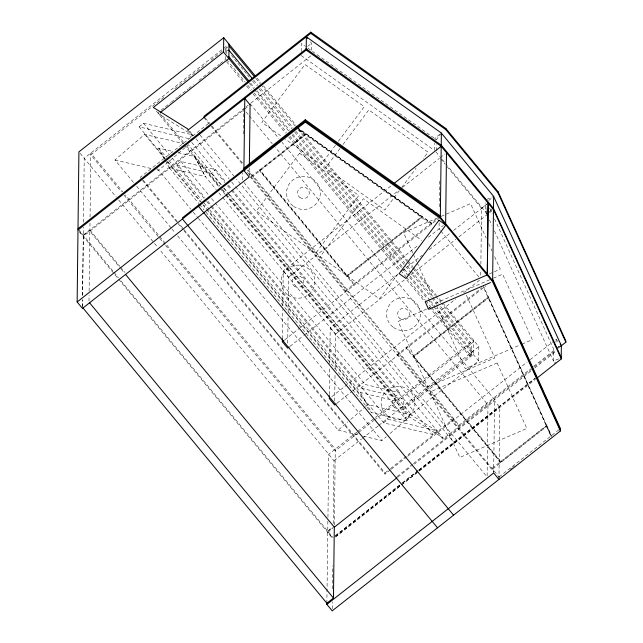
<?xml version="1.0" encoding="UTF-8"?>
<svg xmlns="http://www.w3.org/2000/svg" width="643" height="643" viewBox="0 0 643 643"><rect width="100%" height="100%" fill="white"/><g stroke="black" fill="none" stroke-linecap="round" stroke-linejoin="round"><path stroke-width="0.48" stroke-dasharray="3.21 2.41" d="M82.4 307.266L82.489 300.281M82.553 295.29L83.268 236.383L243.793 109.849M89.988 223.049L89.899 230.033L83.317 235.225L83.381 227.196M83.477 222.245L84.225 158.291L229.037 44.142M82.481 306.414L82.561 299.405M82.609 295.402L83.333 236.335L79.788 232.043M88.999 301.077L89.072 295.089M89.12 291.094L89.851 231.199L120.49 268.292M90.06 217.053L90.808 153.106L122.757 191.783M140.584 178.207L140.6 177.01L209.321 122.837M158.668 112.099L158.652 113.907L193.213 135.448L189.669 131.156M225.629 56.544L225.58 60.555L244.091 82.963M225.677 52.541L225.725 48.538L227.638 50.853M226.746 53.682L226.818 47.67M242.652 179.952L242.741 172.943M243.215 133.905L243.52 108.876M249.227 175.764L249.323 167.759M282.39 338.724L282.743 309.773M282.791 305.779L283.217 270.84L391.675 185.337M287.726 343.161L288.056 316.203M288.104 312.217L288.53 277.27L283.217 270.84M301.27 51.512L301.366 43.507L304.621 45.822M305.714 134.781L305.722 133.575L251.011 176.712L250.995 177.91L305.714 134.781L297.846 129.179M311.534 50.299L311.622 43.29L309.854 41.144M326.869 603.247L327.769 532.332L332.495 538.054M327.866 521.176L327.777 531.198L332.897 527.164M327.954 517.221L328.686 454.271L357.018 431.935M329.385 394.617L329.714 367.659M329.763 363.665L330.205 327.729L398.58 273.822M332.23 608.849L332.31 601.84M332.471 588.827L332.752 565.8M333.235 523.619L333.998 460.709L160.211 250.296M334.698 401.047L335.027 374.097M335.091 369.106L335.517 334.159L330.205 327.729M334.376 525.018L335.268 449.079L125.272 194.837M345.323 292.123L345.339 290.917L245.698 170.274M390.47 469.824L384.996 474.132L385.012 472.926L178.891 223.37M397.631 355.378L397.639 354.18L482.049 287.638M531.592 369.195L442.971 439.056L442.987 437.859L437.674 431.421L403.113 409.88L403.129 408.08L228.241 196.34M431.244 224.351L431.26 223.153L297.026 127.491M434.628 150.293L434.708 143.285M436.259 150.743L436.332 144.731M439.129 222.824L439.056 228.812L440.318 230.339M439.33 206.845L439.659 179.895M437.674 431.421L437.658 432.618L442.971 439.056M453.725 419.959L453.733 418.762L406.882 455.694M454.513 441.926L454.497 443.123L236.487 179.172M248.069 169.752L459.054 425.192L459.038 426.397L247.418 170.186M440.648 306.558L471.279 343.651L471.134 355.667L470.041 356.527L470.186 344.511L437.634 305.103M225.669 195.046L408.426 416.318L478.633 360.972L478.81 346.553L437.119 296.069M480.739 275.22L480.795 270.229M480.876 264.241L481.559 208.332L447.496 167.092M483.584 287.662L483.624 286.4L551.348 435.753L551.332 436.951L483.608 287.598M487 214.521L485.754 211.796L485.867 202.786M487.064 207.689L486.992 213.701L447.399 165.757M487.113 475.933L487.981 404.849L275.437 147.512M493.647 472.967L494.563 399.665L282.02 142.32M498.96 479.405L499.836 407.316L494.523 400.886L414.293 464.125M499.04 478.167L499.056 476.969L397.639 354.18M546.671 426.454L546.687 425.256L491.975 468.385L491.959 469.591L546.671 426.454L551.011 436.018M558.646 358.834L553.494 361.069L553.639 349.053L494.162 217.985M556.042 342.277L556.082 339.271L554.515 340.509M335.453 145.278L321.058 164.568L285.339 139.113M338.451 141.259L364.243 106.698L304.991 64.469L261.805 122.339L282.1 136.798M340.01 148.525L325.615 167.815L384.868 210.036L399.263 190.746M343.008 144.506L368.801 109.945L428.053 152.166L423.255 158.596M441.379 133.053L436.396 139.732L305.433 46.4M401.666 187.531L416.053 168.241M398.009 273.894L379.418 298.81L320.166 256.589L363.351 198.719L421.792 240.361M139.185 126.88L143.429 123.231L192.779 134.901L188.536 138.55L139.185 126.88L165.355 158.572M133.503 182.419L114.952 159.97L144.651 134.403L183.536 143.59M204.144 198.382L176.64 165.082L180.884 161.425L215.606 169.639L225.838 182.025M176.64 165.082L211.362 173.288L215.606 169.639M360.868 388.139L365.111 384.482L399.833 392.688L395.59 396.345L360.868 388.139L211.185 206.901M177.629 235.852L338.162 430.207L347.815 421.896M350.781 419.34L364.886 407.196M365.634 406.561L367.86 404.64L411.6 414.984L389.328 434.162M383.646 422.861L387.89 419.212L437.24 430.874L432.996 434.531L383.646 422.861L203.654 204.932M363.432 436.179L381.902 440.551L386.355 436.718M499.056 476.969L558.912 429.765M163.828 97.326L90.784 154.907L121.423 192M174.824 88.662L206.242 63.898M210.952 60.185L224.303 49.656M225.09 49.037L229.012 45.942M161.039 110.234L170.508 102.776M171.295 102.149L177.605 97.181M178.392 96.554L187.86 89.096M188.648 88.469L193.382 84.739M198.904 80.383L212.319 69.814M213.106 69.195L219.416 64.22M220.203 63.593L224.937 59.863M307.7 46.384L311.622 43.29M83.285 235.185L245.377 107.405M245.714 107.14L250.103 103.684L278.829 138.462M250.883 103.065L311.477 55.306M244.581 109.222L248.519 106.127M439.892 134.242L434.772 138.277L436.05 139.828M288.53 277.27L398.564 190.537M402.494 187.434L439.434 158.315M440.222 157.696L445.044 153.894M345.339 290.917L438.068 217.776M284.704 339.858L299.638 328.091M300.426 327.472L438.815 218.379M290.025 346.296L303.383 335.759M304.171 335.14L418.923 244.686M428.351 237.251L443.445 225.355M488.608 200.528L492.996 197.071M481.559 208.332L486.671 204.297M402.51 270.727L422.162 255.239M429.235 249.661L450.454 232.935M453.596 230.459L486.606 204.434M489.186 211.965L492.112 209.658M335.517 334.159L404.68 279.641M410.973 274.682L455.766 239.365M458.917 236.889L488.776 213.347M489.564 212.729L491.927 210.872M331.692 396.747L455.879 298.858M463.74 292.661L480.241 279.657M337.012 403.185L351.946 391.41M352.726 390.791L485.859 285.87M357.805 431.316L473.497 340.115L473.32 354.534L403.113 409.88M358.022 432.932L335.244 450.888L165.46 245.321M358.81 432.313L373.728 420.546M374.515 419.927L473.473 341.923L441.564 303.279M333.998 460.709L361.543 438.992M362.33 438.373L378.076 425.963M378.864 425.345L478.81 346.553M403.129 408.08L473.344 352.734L436.324 307.909M385.012 472.926L389.698 469.237M390.478 468.618L406.103 456.305M391.249 469.205L406.866 456.892M407.646 456.281L527.067 362.146M530.202 359.67L553.727 341.128M459.054 425.192L530.515 368.857M533.658 366.381L555.648 349.045M556.436 348.426L560.358 345.331M534.429 366.96L555.632 350.242M558.261 348.176L561.395 345.701M327.745 531.158L332.471 527.437M396.988 476.576L412.726 464.174M413.513 463.555L531.544 370.513M534.695 368.029L555.938 351.287M327.729 532.364L332.849 528.329M397.776 477.146L411.15 466.609M335.421 535.732L401.521 483.632M402.301 483.014L418.038 470.604M418.826 469.985L535.281 378.188M554.17 363.303L555.745 362.057M335.461 535.772L401.69 483.568M402.478 482.941L418.247 470.515M419.035 469.888L535.41 378.156M335.445 536.905L400.734 485.441M401.513 484.822L499.836 407.316M335.445 536.969L535.394 379.362M509.987 469.543L512.326 467.694M513.114 467.075L514.673 465.845M437.513 217.945L403.547 232.645L413.039 253.575M441.186 216.361L470.563 203.646L486.253 238.215M486.767 199.41L493.639 196.436M485.754 211.796L492.634 208.822M489.275 273.918L500.294 269.144L494.507 256.412M489.725 279.745L435.552 303.191L465.275 368.688L520.364 344.849M493.398 278.162L502.577 274.183L532.3 339.689L521.28 344.455M426.558 309.106L398.089 321.42L427.812 386.925L494.837 357.918L465.532 293.329M427.474 308.704L432.064 306.719M557.939 347.188L560.511 346.079M164.785 159.376L158.644 148.067L173.2 151.507M178.047 152.648L194.572 156.554L219.496 186.735M165.259 160.244L169.511 168.072L205.43 176.568L216.297 189.717M114.952 159.97L151.893 168.699M156.755 169.848L158.7 170.307L188.399 144.739L221.65 185.007M209.771 209.964L360.594 392.568L396.514 401.063L407.373 421.069L371.453 412.581L204.659 210.631M338.162 430.207L359.541 435.263M408.426 416.318L442.987 437.859M301.213 55.515L433.808 150.004M297.074 127.41L431.324 223.137L431.308 224.343L297.822 129.275M435.906 151.836L439.732 156.482M442.288 159.568L446.756 164.986M440.559 158.692L444.972 164.037M556.082 339.271L558.445 342.132M440.953 231.102L478.794 276.924M257.12 78.141L260.954 82.778M263.501 85.873L296.053 125.281M299.244 129.147L407.758 260.519M408.393 261.291L412.862 266.7M413.497 267.48L436.476 295.298M255.826 78.398L260.294 83.807M260.929 84.579L295.394 126.309M297.95 129.404L407.091 261.548M407.734 262.32L412.203 267.737M412.838 268.509L435.182 295.555M435.817 296.327L440.921 302.507M253.631 80.126L258.1 85.543M260.648 88.63L293.2 128.045M295.756 131.132L404.905 263.284M407.453 266.371L410.644 270.237M411.287 271.008L432.345 296.511M432.988 297.283L438.092 303.464M231.472 55.491L234.02 58.585M234.663 59.357L237.211 62.451M237.854 63.223L240.402 66.309M241.045 67.081L243.593 70.175M244.236 70.947L246.783 74.041M247.426 74.813L249.339 77.128M252.53 80.994L256.364 85.632M258.912 88.726L292.107 128.905M294.655 132L431.252 297.371M431.887 298.151L436.991 304.332M250.585 83.027L254.411 87.665M256.967 90.759L289.519 130.167M292.71 134.033L403.772 268.501M404.407 269.272L409.519 275.453M410.154 276.225L429.942 300.185M430.577 300.956L435.689 307.137M249.283 83.285L253.752 88.694M254.395 89.465L288.86 131.196M292.051 135.062L401.835 267.986M402.47 268.758L427.37 298.899M428.005 299.67L433.109 305.851M433.752 306.623L478.633 360.972M226.674 59.686L245.184 82.095M247.74 85.189L251.566 89.827M254.122 92.913L286.674 132.329M289.864 136.195L406.03 276.844M406.665 277.615L425.176 300.024M425.819 300.795L430.923 306.976M431.566 307.748L471.134 355.667M246.639 86.049L250.473 90.687M253.02 93.782L285.572 133.197M288.763 137.055L399.19 270.751M406.85 280.026L424.083 300.892M429.186 307.073L470.041 356.527M246.076 111.962L248.624 115.057M249.267 115.828L272.246 143.646M205.238 117.894L209.714 123.311M211.877 125.932L242.958 163.563M203.944 117.548L209.063 123.737M211.226 126.358L242.941 164.761M249.814 176.479L493.728 471.737M243.914 182.499L487.105 476.937M200.045 135.054L233.931 176.078M195.97 138.759L229.157 178.947M231.713 182.041L234.904 185.899M235.539 186.679L437.24 430.874M187.885 130.207L192.611 135.93M228.394 185.128L231.593 189.002M232.236 189.773L399.833 392.688M191.727 142.416L224.921 182.596M227.469 185.69L230.66 189.556M231.303 190.328L432.996 434.531M224.214 188.102L228.691 193.527M229.326 194.299L411.6 414.984M211.362 173.288L220.959 184.903M223.515 188.005L227.349 192.651M227.992 193.422L395.59 396.345M159.946 113.65L184.203 143.011M186.751 146.106L219.946 186.293M222.502 189.38L227.606 195.56M222.052 189.83L225.243 193.696M225.886 194.475L396.514 401.063M156.289 111.046L183.544 144.04M184.179 144.82L219.287 187.322M219.922 188.094L225.026 194.274M218.853 192.812L222.044 196.686M222.687 197.457L407.373 421.069M180.884 161.425L209.023 195.504M211.587 198.607L365.111 384.482M143.429 123.231L169.599 154.915M172.147 158.009L204.699 197.417M207.898 201.283L211.089 205.149M211.724 205.921L387.89 419.212M206.7 201.484L210.542 206.13M158.644 148.067L166.312 157.35M168.876 160.445L201.468 199.909M204.024 203.003L209.136 209.192M167.911 161.658L201.098 201.846M144.651 134.403L164.479 158.403M167.035 161.506L200.294 201.765M202.85 204.868L206.049 208.734M206.692 209.514L367.86 404.64M169.511 168.072L198.904 203.662M199.547 204.442L204.016 209.859M157.439 168.779L190.674 209.023M193.23 212.126L197.706 217.543M198.349 218.315L381.902 440.551M143.156 180.096L178.256 222.599M142.497 180.53L177.597 223.025M178.24 223.796L183.343 229.977M183.978 230.749L384.996 474.132M136.702 186.293L171.239 228.112M171.874 228.884L175.073 232.758M123.978 195.094L159.078 237.597M159.721 238.368L164.825 244.549M80.094 153.291L116.174 196.975M118.722 200.061L153.83 242.572M154.465 243.343L157.664 247.201M89.899 230.033L119.903 266.355M120.538 267.126L125.007 272.536M121.125 269.063L124.316 272.929M78.591 229.503L113.321 271.547M113.956 272.319L118.425 277.728M120.98 280.822L333.09 537.636M79.266 231.536L332.439 538.062M360.594 392.568L371.453 412.581M194.572 156.554L205.43 176.568M194.54 156.554L205.398 176.56M489.62 207.97L492.096 213.436M489.476 219.986L491.951 225.444M494.435 230.909L553.494 361.069M488.728 243.673L492.032 250.955M546.687 425.256L551.421 435.689M413.449 254.483L416.752 261.757M417.162 262.674L432.442 296.335M259.788 169.792L259.772 170.99L354.1 285.203L354.116 283.997L259.788 169.792M347.027 275.421L347.019 276.627L421.872 217.615L421.888 216.418L347.027 275.421M406.416 347.26L406.4 348.458L500.736 462.671L500.752 461.465L406.416 347.26M413.505 355.836L413.489 357.042L488.342 298.031L488.358 296.833L413.505 355.836M299.534 153.243L256.356 211.113L315.609 253.342L358.786 195.472L299.534 153.243M305.722 134.178L259.78 170.395L347.019 276.024L421.88 217.012L305.722 134.178M488.35 297.436L413.497 356.439L500.744 462.068L546.679 425.859L488.35 297.436M497.127 362.957L430.103 391.965L459.825 457.47L526.85 428.463L497.127 362.957M393.524 327.44A16.919 16.533 0.7 0 0 420.313 315.842A16.919 16.533 0.7 0 0 396.627 298.963A16.919 16.533 0.7 0 0 393.524 327.44M400.01 318.743A5.908 5.771 0.7 0 0 409.358 314.692A5.908 5.771 0.7 0 0 401.095 308.809A5.908 5.771 0.7 0 0 400.01 318.743M293.465 206.266A16.919 16.533 0.7 0 0 320.254 194.676A16.919 16.533 0.7 0 0 296.568 177.798A16.919 16.533 0.7 0 0 293.465 206.266M299.951 197.578A5.908 5.771 0.7 0 0 309.299 193.527A5.908 5.771 0.7 0 0 301.037 187.643A5.908 5.771 0.7 0 0 299.951 197.578M388.067 416.214A16.919 16.533 0.7 0 0 414.864 404.616A16.919 16.533 0.7 0 0 391.177 387.737A16.919 16.533 0.7 0 0 388.067 416.214M394.561 407.517A5.908 5.771 0.7 0 0 403.908 403.474A5.908 5.771 0.7 0 0 395.638 397.583A5.908 5.771 0.7 0 0 394.561 407.517M288.016 295.041A16.919 16.533 0.7 0 0 314.805 283.45A16.919 16.533 0.7 0 0 291.118 266.572A16.919 16.533 0.7 0 0 288.016 295.041M294.502 286.352A5.908 5.771 0.7 0 0 303.85 282.301A5.908 5.771 0.7 0 0 295.587 276.418A5.908 5.771 0.7 0 0 294.502 286.352"/><path stroke-width="0.96" d="M250.087 104.881L244.774 98.451L243.898 170.532L249.211 176.97L82.457 308.415L77.144 301.985L78.912 151.861L223.724 37.704L255.207 75.826M198.51 205.117L198.494 206.323L453.588 515.172M199.41 134.283L199.426 133.077M203.944 117.548L203.96 116.343L310.77 32.15L445.776 128.415L498.084 191.735L565.856 340.999L565.848 342.197L561.13 345.91M248.013 81.741L223.547 52.123L223.724 37.704M229.037 44.142L228.86 58.561L160.228 112.662M249.355 164.753L250.095 104.68M289.237 346.915L287.662 348.152L282.349 341.722L282.39 338.724M77.144 301.985L305.304 122.13L305.312 119.767L440.342 215.984M77.988 229.993L306.221 50.082L306.349 36.828L441.379 133.053L440.31 218.387L492.618 281.714L560.391 430.971L332.206 610.85L326.893 604.412L326.917 602.411M223.547 52.123L153.331 107.469L187.901 129.01L187.885 130.207L310.754 33.348L310.77 32.15M329.377 395.614L329.337 398.612L334.649 405.042L336.225 403.804M83.043 308.037L326.869 603.247L333.452 598.054L334.312 527.172L125.594 274.473M565.848 342.197L498.068 192.94L445.768 129.613L445.776 128.415M445.639 223.619L446.507 152.737M487.273 274.022L488.133 203.14L487.314 274.079M492.618 281.714L493.639 196.436L561.371 345.701L561.226 357.717M498.068 192.94L498.084 191.735M560.391 430.971L560.423 428.568L492.691 279.295M536.961 378.124L561.307 358.931L561.323 357.725L493.494 208.445M77.972 228.747L306.237 48.884M243.922 168.128L296.286 126.856L296.198 128.118L305.296 120.964L440.326 217.189L492.626 280.509M305.321 120.924L182.451 217.784L182.435 218.982L437.521 527.831M394.038 183.48L441.194 146.307L493.527 209.666L561.307 358.931M282.349 341.722L283.925 340.477M334.063 527.373L396.988 477.765M326.893 604.412L493.647 472.967L498.96 479.405M296.214 126.912L305.312 119.767M487.064 274.995L425.2 301.768L428.632 309.331L490.496 282.558M310.754 33.348L445.768 129.613M306.197 48.844L441.243 145.141M306.221 50.082L441.227 146.347M305.304 122.13L440.31 218.387M441.355 133.093L493.728 196.493M441.211 145.101L493.575 208.509M306.309 36.86L307.491 38.291M560.214 344.27L561.395 345.701M306.156 48.868L307.338 50.299M229.012 45.942L254.548 76.855M228.739 49.993L252.353 78.583M228.884 56.753L249.307 81.484M89.626 302.853L333.452 598.054M492.675 280.501L560.407 429.773M439.008 220.219L399.15 273.637L405.99 278.507L445.848 225.09L439.008 220.219"/></g></svg>
